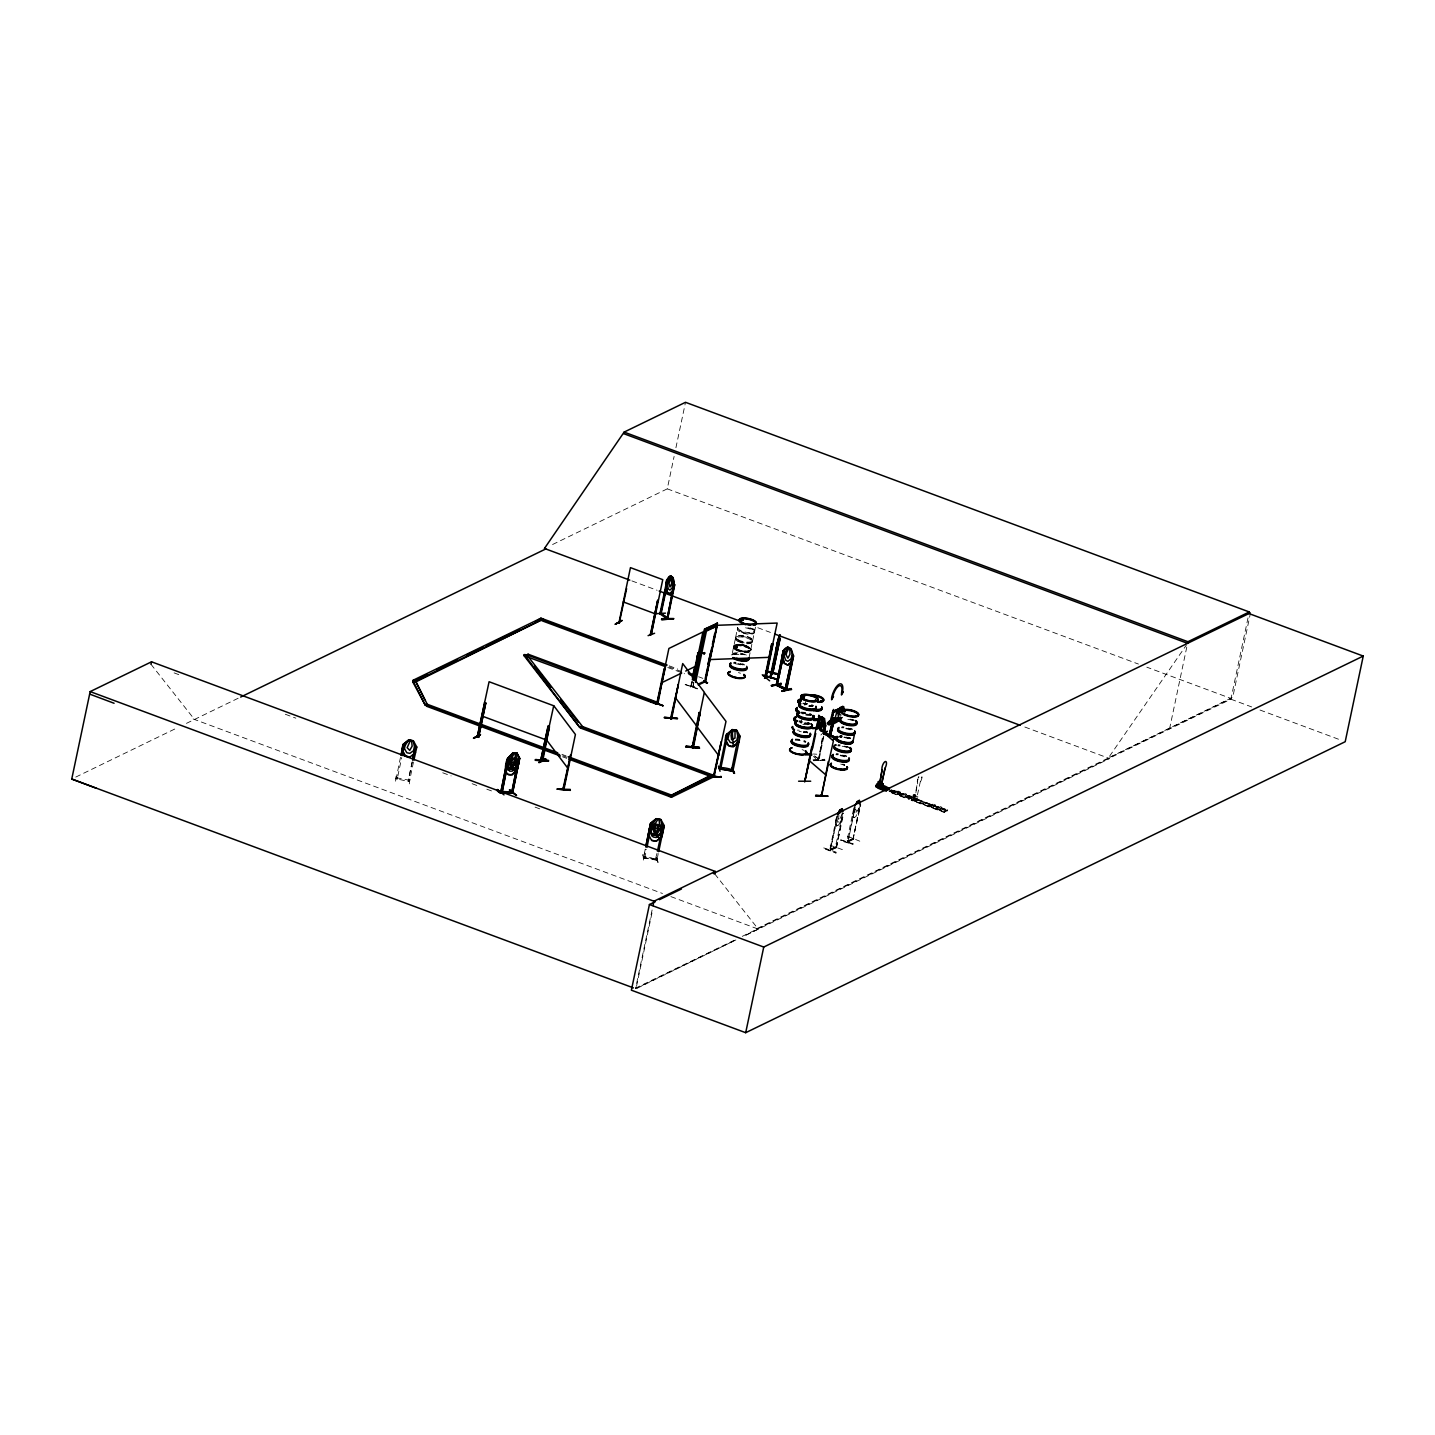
<?xml version="1.0" encoding="UTF-8"?>
<svg xmlns="http://www.w3.org/2000/svg" width="1435" height="1435" viewBox="0 0 1435 1435"><rect width="100%" height="100%" fill="white"/><g stroke="black" fill="none" stroke-linecap="round" stroke-linejoin="round"><path stroke-width="0.75" stroke-dasharray="5 3.75" d="M913.682 795.654L915.297 795.528L913.485 794.936L912.696 798.685L914.723 794.559L913.934 798.308M915.117 795.51L914.49 797.77L911.853 799.116L912.373 796.622L909.019 795.385L905.79 797.412L909.019 795.385M915.458 796.64L914.866 795.707M842.381 849.61L830.183 845.233M847.493 836.21L859.798 841.197M685.464 684.423L697.356 688.943M697.464 688.477L685.123 684.656M915.117 795.367C917.324 797.609 911.207 793.95 914.92 796.353M915.907 795.833L915.207 796.479L915.889 795.636M735.671 637.266L737.5 627.777M690.63 685.84L691.24 686.073M915.351 796.21L914.543 795.582M746.308 655.077A8.718 2.96 11.9 0 0 736.944 652.817A8.718 2.96 11.9 0 0 731.976 654.755L735.796 636.709M836.497 847.637L842.578 815.762M854.632 807.636L847.959 842.04M848.211 840.802L847.098 840.928M853.341 838.309L852.874 839.601L860.731 805.035M733.5 646.683L740.281 650.862L748.998 651.472M750.864 649.965L750.541 648.584L750.828 649.876M750.953 649.589L750.613 650.808M395.612 781.178L396.168 775.707M397.334 779.187L397.621 777.77L396.383 777.483M408.293 780.048L409.782 780.156M413.441 762.111L409.477 781.375M409.316 783.869L409.872 779.008M746.236 646.234C742.505 641.606 725.769 646.019 738.092 650.539M848.551 737.464A8.718 2.978 11.9 0 1 850.381 738.272L848.551 737.716M914.382 799.116L917.431 782.81A4.646 1.722 -69.8 0 1 917.772 778.954M918.023 779.044A4.646 1.722 -69.8 0 0 917.683 782.918L914.633 799.205L916.732 798.147L920.391 781.34A4.646 1.722 -69.8 0 0 921.79 776.927M400.491 757.339L396.096 778.99L397.19 779.151L401.728 757.572M396.078 777.644L396.006 778.936M412.204 761.859L407.988 781.268L409.352 781.591L395.827 778.721M412.186 762.021L408.293 781.142M552.583 544.511L667.275 488.851L674.109 456.402M675.921 447.738L685.5 402.302M643.006 855.099L643.58 860.229M643.203 854.578L642.324 855.099M645.266 849.143L643.472 857.915L656.979 860.229L658.217 853.574M643.615 857.933L645.284 849.305M644.835 857.933L644.799 856.587C635.239 855.116 675.454 862.812 644.835 856.856M644.71 858.094L646.485 849.359M691.491 681.768L690.97 687.311M690.361 687.096L691.616 685.769M692.065 681.481L690.719 687.329L692.477 681.643M656.979 853.377C652.853 868.48 657.463 853.072 656.835 860.193M693.858 682.665L692.8 686.988L693.159 682.522M656.746 857.646L658.037 862.686L657.499 857.771M692.8 686.988L693.697 682.719M643.382 857.664L656.853 860.013L657.122 858.758M652.1 909.987L635.526 988.661L736.119 939.835L635.992 988.841L652.512 910.436M737.034 646.988L735.545 646.808L736.406 646.288M736.819 646.396L736.585 647.346M748.693 651.741L748.801 651.006M748.335 651.723L748.747 651.382M749.034 657.696L756.317 623.167M801.053 723.222L802.255 717.536M805.95 703.258A8.718 2.96 11.9 0 0 804.981 704.603L806.183 698.899M813.071 759.743L824.659 759.312L812.892 760.442L824.892 760.227L813.304 760.747M822.273 738.272L818.416 760.227L823.385 736.621M822.668 738.254L818.416 760.173M823.78 736.603L818.937 760.209L818.04 758.487M824.641 759.294L824.892 760.317M836.731 816.174L835.583 821.609L836.713 826.04M836.408 817.968L829.645 850.507L835.905 847.439M837.843 815.672L830.076 850.668L830.614 848.928M830.273 850.632L837.52 815.941M838.883 815.17L838.65 819.313L840.462 816.533M842.04 813.627L839.08 821.627L837.681 822.309L836.982 819.744M835.816 847.888L836.264 846.65M842.614 813.466L835.278 847.708M836.013 847.888L843.188 813.179M836.444 847.672L843.619 813.34M835.923 852.838L836.067 852.139C796.981 838.363 861.897 862.561 823.457 848.48M840.928 839.87L853.197 843.816C841.556 842.56 831.403 835.672 853.036 844.533M853.861 807.851L846.722 842.148L852.964 839.134M847.457 842.345L847.726 841.089L853.072 838.704M854.973 807.349L854.812 813.986L858.291 809.394L859.152 805.322M847.942 842.094L855.063 807.779M853.072 839.565L859.744 805.161M859.834 806.596L855.87 816.641L853.699 817.681L855.995 816.676M852.946 839.565L860.318 804.874M853.574 839.367L853.843 838.004M895.709 792.156L898.812 792.317L895.727 792.03M897.108 791.008L893.879 793.035L897.108 791.008C906.023 791.743 891.745 796.299 900.462 792.246M903.422 793.34L900.211 795.349L903.422 793.34C912.355 794.075 898.059 798.613 906.776 794.559M911.655 800.066L945.127 811.475L944.158 812.407L911.153 800.3L911.978 797.447M914.723 794.559L913.647 798.201L947.333 810.829L947.71 809.753L944.356 808.533L941.127 810.542L944.356 808.533M915.566 798.56L914.866 800.909L917.987 799.331L918.454 797.107L912.893 795.241M911.853 799.116L915.189 800.335L917.844 799.008L918.454 797.107M931.046 805.304L934.149 805.448L931.207 805.053M932.445 804.156L929.234 806.183L932.445 804.156C941.378 804.892 927.082 809.448 935.799 805.376M938.777 806.47L935.548 808.497L938.777 806.47C947.692 807.205 933.396 811.762 942.113 807.708M1169.525 728.998L1187.57 643.346M742.236 936.373L1230.889 699.204L1248.934 613.552M1250.62 612.332L1232.737 697.267L1108.304 758.057L1186.314 645.158M737.644 627.866L737.662 627.812A8.718 2.96 11.9 0 0 749.752 632.692A8.718 2.96 11.9 0 0 751.994 628.135M912.875 795.133L915.476 796.156M736.191 646.252C733.106 647.544 740.065 647.544 736.801 646.647M747.671 651.131L748.819 651.042M805.053 712.8A8.825 3.013 11.9 0 0 802.954 713.823L802.972 714.092A8.718 2.96 11.9 0 1 805.25 712.298M914.113 799.708L917.234 797.95L913.951 799.403M748.442 651.867L750.738 650.342A8.718 2.978 11.9 0 0 739.725 644.548L737.68 644.512M816.784 754.218L813.412 754.003M889.162 790.775L909.79 798.344L909.09 798.918M909.79 798.344L889.072 791.044M911.315 797.986L912.409 797.447M913.647 799.026L947.333 810.829M914.328 798.703L914.866 795.995M944.625 812.21L911.458 799.905M946.723 811.134L914.077 798.865M947.692 810.667L891.637 789.483M731.993 654.45L731.922 654.521A8.825 3.013 11.9 0 1 744.424 654.808M750.702 650.432L748.532 651.49M911.351 798.021L890.687 790.416M911.942 797.716L890.956 790.057M911.835 799.995L914.687 798.56M912.032 799.636L945.073 811.708M835.941 847.027L829.986 849.233M836.39 847.654L830.13 850.632M853.538 839.314L847.332 842.327M820.91 735.007L824.497 731.402M733.805 645.732L741.841 645.194L750.451 648.961M913.485 794.936L914.436 794.452M912.373 796.622L908.821 799.259L890.256 792.461M912.265 797.053L909.306 799.026L888.678 791.456M947.71 809.753L944.481 811.779L947.602 810.201M714.791 873.951L758.254 929.109L744.227 935.961L1109.632 758.559L1024.357 726.845M75.768 777.07L176.379 728.245M186.442 723.366L238.64 698.02M692.262 686.791L693.697 686.558M856.48 810.667L855.511 809.232M836.641 825.842L838.74 824.82L842.148 818.524L838.74 824.946L836.569 826.004L835.708 821.645M829.914 849.161L831.08 849.107L830.273 850.148M835.511 846.865L830.327 849.43M847.726 841.089L852.641 838.56M756.927 928.606L1231.033 698.486L1146.816 667.167M635.418 988.231L734.182 940.284M396.365 777.734L409.764 780.317M748.855 651.723L738.092 650.575M737.052 647.526L735.438 647.185M799.187 721.249L801.232 721.249A8.718 2.978 11.9 0 0 799.223 721.177M839.995 735.994L842.022 736.029A8.718 2.978 11.9 0 0 840.013 735.994M656.997 858.937L656.046 858.794M409.316 781.555L409.639 780.12M735.958 646.485L737.608 647.077M742.451 651.687L744.657 651.974M741.841 645.23L744.083 645.714M848.498 737.823L846.399 737.159A8.718 2.978 11.9 0 1 850.309 738.577L848.498 737.877L850.363 738.648M920.391 781.34L920.642 781.429A4.646 1.722 -69.8 0 0 921.916 775.366M914.49 797.77L917.844 799.008M891.027 789.788L947.746 810.596M890.758 790.416L911.745 797.842M889.216 791.223L909.898 798.757M911.512 799.672L944.84 812.102M667.275 488.851L1138.439 664.064M1230.889 699.204L1251.679 706.935M1259.984 710.02L1341.043 740.173M631.902 580.906L657.087 590.269M757.823 627.741L770.416 632.422M669.248 665.858L677.643 668.979M698.63 676.782L702.827 678.342M669.033 666.916L681.607 671.598M667.777 667.526L684.567 673.768M839.332 736.424L839.995 736.675A8.718 2.978 11.9 0 1 841.897 736.729M853.825 817.735L852.785 813.215L853.897 817.573M561.91 754.344L566.09 755.904M562.753 755.725L566.933 757.285M562.538 756.801L566.717 758.344M174.101 672.889L180.397 675.239M285.332 714.253L295.825 718.164M442.733 772.783L451.128 775.904M472.115 783.707L478.411 786.057M486.806 789.178L493.102 791.51M535.076 807.116L541.372 809.466M193.151 718.971L662.486 893.485M670.88 896.606L758.254 929.109M693.643 686.307L694.683 686.701M746.272 645.983L750.505 648.566M842.919 764.425L844.767 765.196M818.488 758.882L814.022 755.545M815.026 756.622C819.744 758.595 820.748 763.653 813.43 756.442M813.286 760.64L824.605 759.994M151.016 664.315L194.478 719.455M656.871 857.484L658.037 862.722M845.843 728.729A8.718 2.96 11.9 0 1 850.148 729.877M841.663 727.814A8.825 3.013 11.9 0 1 843.726 727.85M845.95 728.137A8.825 3.013 11.9 0 1 852.175 730.092M840.085 735.778A8.682 2.96 11.9 0 1 842.094 735.832M848.587 737.249A8.682 2.96 11.9 0 1 850.399 738.038M850.202 719.168A8.825 3.013 11.9 0 1 854.166 720.639M841.95 726.81A8.718 2.96 11.9 0 1 843.977 726.863M850.489 728.28A8.718 2.96 11.9 0 1 852.318 729.07M847.834 719.276A8.718 2.96 11.9 0 1 853.968 721.213M841.771 727.312A8.825 3.013 11.9 0 1 843.834 727.366M848.3 728.137A8.825 3.013 11.9 0 1 852.282 729.608M852.426 719.348A8.825 3.013 11.9 0 1 854.273 720.155M840.157 755.671A8.718 2.96 11.9 0 1 844.48 756.819M835.995 754.756A8.825 3.013 11.9 0 1 838.04 754.792M840.282 755.079A8.825 3.013 11.9 0 1 846.489 757.034M840.713 764.084A8.718 2.96 11.9 0 1 844.623 765.537M842.919 764.191A8.7 2.96 11.9 0 1 844.731 764.981A8.682 2.96 11.9 0 0 842.901 764.209A8.682 2.96 11.9 0 1 844.731 764.981M844.103 736.998A8.718 2.978 11.9 0 1 850.237 738.935M837.986 745.303A8.825 3.013 11.9 0 1 840.031 745.339M844.515 746.11A8.825 3.013 11.9 0 1 848.48 747.581M836.282 753.752A8.718 2.96 11.9 0 1 838.309 753.806M844.82 755.223A8.718 2.96 11.9 0 1 846.632 756.012M837.932 745.895A8.718 2.96 11.9 0 1 839.959 745.931M842.166 746.218A8.718 2.96 11.9 0 1 848.282 748.155M836.103 754.254A8.825 3.013 11.9 0 1 838.148 754.308M842.632 755.079A8.825 3.013 11.9 0 1 846.596 756.55M838.094 744.801A8.825 3.013 11.9 0 1 840.139 744.855M846.74 746.29A8.825 3.013 11.9 0 1 848.587 747.097M800.891 713.249A8.718 2.96 11.9 0 1 811.259 715.509M800.945 712.657A8.825 3.013 11.9 0 1 805.232 712.98M809.609 714.146A8.825 3.013 11.9 0 1 811.439 714.953M799.223 721.141A8.718 2.96 11.9 0 1 801.25 721.195M802.936 703.204A8.825 3.013 11.9 0 1 807.223 703.527M811.6 704.693A8.825 3.013 11.9 0 1 813.448 705.5M802.883 703.814A8.718 2.96 11.9 0 1 807.116 704.119M811.421 705.267A8.718 2.96 11.9 0 1 813.25 706.074M801.053 712.173A8.825 3.013 11.9 0 1 805.34 712.495M809.699 713.661A8.825 3.013 11.9 0 1 811.546 714.469M795.223 740.209A8.718 2.96 11.9 0 1 805.573 742.469M795.259 739.599A8.825 3.013 11.9 0 1 799.546 739.922M803.923 741.088A8.825 3.013 11.9 0 1 805.77 741.895M802.075 749.608A8.718 2.96 11.9 0 1 803.905 750.397M799.062 722.074A8.682 2.96 11.9 0 1 801.071 722.128M805.483 722.881A8.682 2.96 11.9 0 1 809.376 724.316M799.134 721.554A8.718 2.978 11.9 0 1 801.16 721.59M807.69 723.025A8.718 2.978 11.9 0 1 809.519 723.814M797.25 730.146A8.825 3.013 11.9 0 1 799.313 730.2M805.914 731.635A8.825 3.013 11.9 0 1 807.761 732.442M803.654 731.563A8.7 2.96 11.9 0 1 807.546 733.016M795.367 739.115A8.825 3.013 11.9 0 1 799.654 739.438M804.03 740.603A8.825 3.013 11.9 0 1 805.878 741.411M918.454 777.913A4.646 1.722 -69.8 0 1 918.956 776.855M918.185 777.824A4.646 1.722 -69.8 0 1 918.705 776.765M750.613 650.127A8.718 2.978 11.9 0 1 736.442 649.05A8.718 2.978 11.9 0 1 739.725 644.548M747.886 627.687A8.825 3.013 11.9 0 1 754.415 632.566L754.38 632.602A8.825 3.013 11.9 0 1 744.048 632.943A8.825 3.013 11.9 0 1 737.518 628.082M745.518 627.795A8.718 2.96 11.9 0 1 754.182 633.086A8.718 2.96 11.9 0 1 741.859 632.799A8.718 2.96 11.9 0 1 739.581 627.651M750.11 627.866A8.825 3.013 11.9 0 1 754.057 632.494A8.825 3.013 11.9 0 1 743.42 632.261A8.825 3.013 11.9 0 1 737.626 627.579M735.653 663.903A8.718 2.96 11.9 0 1 742.164 665.338M733.68 663.275A8.825 3.013 11.9 0 1 735.742 663.311M737.967 663.598A8.825 3.013 11.9 0 1 744.191 665.553M738.397 672.602A8.718 2.96 11.9 0 1 740.496 673.266M731.85 655.024A8.825 3.013 11.9 0 1 742.218 654.629M733.967 662.27A8.718 2.96 11.9 0 1 735.994 662.324M742.505 663.741A8.718 2.96 11.9 0 1 744.317 664.531M733.913 654.593A8.718 2.96 11.9 0 1 742.074 655.221M733.787 662.773A8.825 3.013 11.9 0 1 735.832 662.826M740.317 663.598A8.825 3.013 11.9 0 1 744.281 665.069M805.143 713.356A8.718 2.96 11.9 0 1 800.838 712.226M809.071 723.545A8.825 3.013 11.9 0 1 803.044 723.401M809.089 722.953A8.718 2.96 11.9 0 1 803.152 722.809M810.757 715.078A8.718 2.96 11.9 0 1 804.82 714.953M810.954 714.576A8.825 3.013 11.9 0 1 804.927 714.451M808.963 724.029A8.825 3.013 11.9 0 1 805.161 724.173M811.062 714.092A8.825 3.013 11.9 0 1 802.775 713.464M807.188 731.886A8.682 2.96 11.9 0 1 803.457 732.029M801.268 731.76A8.682 2.96 11.9 0 1 799.062 731.276M808.766 724.532A8.718 2.96 11.9 0 1 807.044 724.729M805.017 724.675A8.718 2.96 11.9 0 1 802.829 724.406M812.569 706.343A8.682 2.96 11.9 0 1 808.838 706.486M812.766 705.554A8.718 2.96 11.9 0 1 809.017 705.697M807.17 732.137A8.718 2.978 11.9 0 1 803.421 732.263M803.636 713.697A8.825 3.013 11.9 0 1 804.945 713.285M805.627 704.836A8.718 2.96 11.9 0 1 806.918 704.424M804.856 704.854A8.825 3.013 11.9 0 1 806.936 703.832M804.748 705.123A8.825 3.013 11.9 0 1 807.044 703.347M752.514 641.822L752.514 641.875A8.825 3.013 11.9 0 1 738.092 640.925A8.825 3.013 11.9 0 1 741.411 636.369A8.825 3.013 11.9 0 1 752.424 642.019M812.766 705.93L808.963 706.074A8.718 2.978 11.9 0 0 812.694 705.912M807.17 732.478L803.367 732.621A8.718 2.96 11.9 0 0 807.08 732.478M841.95 736.406L839.905 736.388A8.718 2.978 11.9 0 1 841.968 736.352M809.627 723.491L807.797 722.702A8.718 2.96 11.9 0 1 809.591 723.401A8.718 2.978 11.9 0 0 807.761 722.648L809.609 723.527M841.807 737.231A8.682 2.96 11.9 0 0 839.78 737.177A8.682 2.96 11.9 0 1 841.807 737.267M848.282 738.648A8.682 2.96 11.9 0 0 843.995 737.5A8.682 2.96 11.9 0 1 848.282 738.684M738.056 641.463A8.718 2.96 11.9 0 0 752.191 642.539A8.718 2.96 11.9 0 0 741.339 636.961A8.718 2.96 11.9 0 0 738.056 641.463M736.37 649.427A8.718 2.96 11.9 0 0 750.505 650.503A8.718 2.96 11.9 0 0 739.653 644.925A8.718 2.96 11.9 0 0 736.37 649.427M736.514 648.853A8.682 2.96 11.9 0 0 750.595 649.929A8.682 2.96 11.9 0 0 739.778 644.369A8.682 2.96 11.9 0 0 736.514 648.853M738.379 639.884A8.718 2.96 11.9 0 0 752.532 640.943A8.718 2.96 11.9 0 0 741.662 635.382A8.718 2.96 11.9 0 0 738.379 639.884M738.2 640.441A8.825 3.013 11.9 0 0 752.532 641.535A8.825 3.013 11.9 0 0 741.518 635.884A8.825 3.013 11.9 0 0 738.2 640.441M736.227 650.252A8.682 2.96 11.9 0 0 750.308 651.329A8.682 2.96 11.9 0 0 739.491 645.786A8.682 2.96 11.9 0 0 736.227 650.252M736.298 649.786A8.718 2.978 11.9 0 0 750.451 650.862A8.718 2.978 11.9 0 0 739.581 645.284A8.718 2.978 11.9 0 0 736.298 649.786M802.111 721.661A8.682 2.96 11.9 0 0 801.143 723.007A8.682 2.96 11.9 0 1 802.111 721.697M801.968 722.2A8.718 2.96 11.9 0 0 801.178 722.809A8.718 2.96 11.9 0 1 801.95 722.236"/><path stroke-width="1.5" d="M879.35 782.218L880.408 782.613M833.986 718.469L832.677 719.581M878.902 782.685C878.346 781.591 875.763 788.228 879.386 781.429L878.597 785.16M654.611 633.265L648.082 635.651M840.946 719.312C825.573 730.325 828.551 720.567 841.179 718.164M839.439 719.007L830.793 723.168M832.426 712.675L833.287 712.908C824.641 748.03 840.928 681.051 829.179 724.998C824.067 722.989 830.955 720.011 830.632 724.316M842.058 812.031L842.309 808.694L840.013 809.824L838.56 813.717M859.188 803.708L859.422 800.389L857.269 801.555M792.55 655.454L785.071 689.679L785.358 688.423L786.631 688.8M512.761 792.909L502.053 792.963L508.905 757.967L501.873 793.017M671.185 577.265L671.813 583.112L670.055 587.005L668.925 583.722L671.311 577.265M822.524 718.325L823.152 724.173L821.394 728.047L820.264 724.765L822.65 718.325M784.425 651.167L776.963 685.571L784.479 651.131L783.474 650.88L787.761 647.239L784.138 655.795L785.663 660.172L787.869 661.302L790.721 659.185C794.488 652.961 789.358 641.427 783.241 650.773L782.093 656.208L784.317 663.365L787.815 665.087L792.317 661.374L787.707 665.105L784.389 663.257M821.125 731.097L822.004 716.854L818.363 720.585C820.963 720.28 815.403 722.63 817.358 725.913M673.75 584.171L667.167 619.202L667.436 617.947L661.266 613.445M557.175 789.106L570.395 790.344L557.103 789.106L570.323 789.411M699.24 747.187C658.181 744.263 727.24 750.702 685.769 746.935M720.8 776.855L707.921 776.335L720.98 777.178L707.85 775.366M830.578 723.76C833.986 724.029 828.425 718.038 828.659 722.953M776.676 646.521L776.496 648.817C782.613 627.884 778.236 647.956 779.833 634.808L777.537 642.45M402.033 749.823L405.405 755.994L409.944 757.07L415.522 752.406M403.181 744.657L408.742 739.814L413.37 740.783L416.796 747.097L413.872 760.12M404.419 744.891L403.199 744.496L400.921 755.366M408.742 739.868L413.262 740.908L414.41 746.63L413.549 750.702L409.854 753.339L406.858 752.765L404.58 748.944C403.791 743.079 416.042 734.415 403.02 744.406L401.872 749.841L405.298 756.173L409.944 757.07M415.343 747.043L416.796 747.043M819.152 720.89L817.789 727.491M771.151 675.993L770.362 676.19M770.326 676.997L773.124 672.1M778.29 644.225L775.761 652.62L776.174 648.548M815.726 795.42L827.869 796.12L815.726 795.349M777.411 644.136L777.214 645.75L778.147 642.701M878.633 782.936L878.525 781.734L878.83 782.595M766.003 670.845L779.51 674.127M779.474 674.611L765.842 671.544L779.349 674.845M779.384 636.153L770.631 677.553L779.976 634.844M772.084 673.553L779.277 638.88M882.094 769.68L879.296 786.057L882.094 769.68A4.646 1.722 -69.8 0 1 883.368 763.617A4.646 1.722 -69.8 0 1 886.328 762.128A4.646 1.722 -69.8 0 1 885.036 768.191L881.395 785.017L885.036 768.191M96.181 788.192L71.75 779.026L90.172 691.598L151.536 661.804L715.312 871.458L714.791 873.951L713.464 873.467L1248.934 613.552L1363.25 656.064L1345.205 741.716L745.698 1032.698L631.382 990.186L649.427 904.534L655.436 901.628M151.016 664.315L151.536 661.804M413.226 680.19L415.576 681.051L427.989 705.697L425.388 705.41L412.742 681.84L413.226 680.19L541.013 618.162L667.149 665.069M424.832 699.814L415.576 681.051L543.363 619.041L415.361 682.127L412.742 681.84M402.159 755.599L404.616 744.245M412.652 759.725L415.361 746.882M412.634 759.886L415.253 746.487M425.388 705.41L412.975 680.764L415.576 681.051M560.439 756.012L426.751 706.307L426.966 705.231L428.222 704.621L557.731 752.801M480.312 735.097L474.178 737.662M484.707 702.558L477.317 736.998L478.698 737.231L477.478 735.689L478.752 735.904M478.483 737.375L485.801 702.953L478.572 737.213L477.622 735.509M474.088 738.379L480.546 734.541L473.406 738.128M524.026 655.669L524.241 654.611L526.771 654.791L657.033 703.311L665.069 669.015L664.064 669.14L656.853 703.401L655.795 703.921L524.026 655.669L579.848 727.527L582.377 727.706L582.646 726.612L714.253 775.546L671.652 796.228L569.031 758.057M496.671 790.147L499.936 792.873C494.555 789.393 497.586 788.21 500.6 792.873L512.528 792.694M526.555 655.849L528.026 654.181L657.266 702.235L655.795 703.921M527.793 655.257L528.026 654.181M516.851 752.927L519.667 758.433L512.546 792.909L519.721 758.326L516.851 752.927L512.779 752.944L507.613 758.398C505.048 763.079 503.129 776.819 512.241 774.523M500.725 792.963L507.613 758.398M501.03 793.017L501.263 791.743L511.38 791.815M541.013 618.162L534.789 622.144M506.681 763.85L511.631 758.38L511.183 760.819L512.08 762.918L513.389 762.9L515.111 760.783L515.326 753.77L513.999 753.788L508.582 763.868L507.721 767.958L509.64 771.169L512.277 771.151L515.613 767.904L515.542 758.433L518.448 763.815M509.371 790.057L516.582 795.492L510.053 790.057M511.488 791.42L513.012 791.636L511.739 792.945L518.735 757.931M512.205 774.595L517.371 769.142L518.663 763.815L513.425 769.214L509.353 769.25L506.465 763.85M535.542 759.581L548.618 760.568L535.56 759.599M538.968 762.505L545.497 758.702L538.968 762.505L545.964 759.599L545.426 758.667M541.139 759.133L542.556 759.599L542.627 761.411L549.444 726.612L541.946 760.998L540.726 760.568L548.009 726.289L549.318 726.576L548.009 726.289M542.089 760.819L540.654 760.496L548.224 726.182M541.461 759.205L540.887 760.604M477.209 736.944L489.084 681.733L553.713 705.769L541.677 760.873M629.804 580.135L544.457 548.457L624.135 432.096L685.5 402.302L1249.275 611.956L1248.934 613.552M553.82 705.787L575.417 734.469L563.865 789.609L562.95 789.053L570.664 754.81L563.399 789.573L563.255 787.779M563.883 787.887L563.847 789.537M579.848 727.527L524.241 654.611M581.408 727.222L710.648 775.277L710.433 776.353L581.193 728.28L582.646 726.612M615.489 624.297L621.983 620.476L615.489 624.117M626.611 588.655L619.238 623.041M621.947 620.476L615.149 624.171M618.969 622.7L630.449 567.632L662.755 579.65L651.221 634.754L657.822 600.26L650.306 634.629M665.804 584.852C669.786 603.31 663.67 583.399 667.078 579.417L659.903 613.857L667.58 619.185L674.719 584.87L673.589 584.44M660.548 614.27L667.759 579.543L660.405 614.234L660.53 612.476L661.392 613.068M666.432 588.583L660.997 614.216M661.571 619.4L661.732 618.7C698.145 617.803 637.606 620.96 673.266 618.916M665.481 613.158L654.234 613.785M667.526 619.113L674.055 584.368M667.167 579.543C668.782 581.354 666.36 576.87 670.665 575.812L673.123 577.659L674.289 584.906L666.898 619.095M669.679 593.785L667.167 591.991L669.697 593.947L673.284 590.341L674.414 584.906L673.123 577.659M657.965 703.293L664.638 668.853M663.078 705.751L650.575 701.41L663.078 705.751L651.059 700.567L650.575 701.446M664.477 717.374L677.392 718.845M671.526 719.114L670.575 718.666L671.383 717.392M670.575 718.576L678.342 684.387L671.544 719.186M671.042 719.096L682.719 663.58L704.334 692.262L692.764 748.299L693.141 746.523M671.293 718.72L671.347 717.339M645.714 846.991L650.503 823.313L656.208 818.667L660.853 819.457L664.279 825.735L661.983 836.551L656.261 841.197L651.633 840.39L648.207 834.183M646.181 845.036L650.503 823.313M646.97 847.385L651.938 823.17M655.113 824.246L654.611 826.542L657.194 829.179L659.598 824.928L659.113 820.031L657.625 819.78L651.759 829.215L650.898 833.287L653.176 837.018L656.172 837.538L659.867 834.829C662.826 829.627 655.58 817.537 663.131 831.116L657.409 835.816L652.782 834.955L649.355 828.748L655.06 824.049L659.705 824.892M664.333 717.877L677.535 718.343L664.441 717.374M692.37 677.643L694.54 667.329M696.71 657.015L698.576 652.764L697.571 652.889M692.352 679.867L698.002 653.051M692.926 679.58L702.953 631.938L668.889 648.476L657.409 703.545M657.427 851.224L663.131 825.071M693.625 680.387L704.424 629.14L717.446 623.274L705.285 680.925L717.213 623.669L705.033 629.588L694.307 680.549M694.145 680.585L704.944 629.337L717.446 623.274M658.683 851.619L664.118 825.699L662.916 825.43M695.024 680.298L705.428 630.611M568.798 759.133L671.437 797.286L671.652 796.228M695.598 682.432L706.415 631.113L717.159 626.001L705.446 681.607L698.271 684.997M702.468 653.068C703.76 652.423 703.455 653.068 702.881 653.104M704.693 653.356C704.442 650.755 703.222 655.723 704.567 653.302M653.033 905.611L653.947 901.234L715.312 871.458M707.993 664.19L710.343 653.356M705.213 678.594L707.455 667.921M708.083 664.71L711.509 648.692M712.406 644.423L714.666 633.75M715.563 629.481L716.908 623.077M692.316 747.348L692.782 745.662M692.208 747.276L699.114 712.549L699.939 713.069L699.114 712.549M692.657 748.227L699.562 712.585M693.213 748.335L700.011 713.536L692.244 747.707M707.294 683.186L704.549 680.423M703.85 681.087L706.791 683.257L707.581 682.54M711.67 775.743L711.904 774.667L669.087 796.425L711.67 775.743L582.431 727.688L581.193 728.28M713.733 774.756C715.258 775.904 713.5 773.662 713.984 776.496L721.249 741.734L713.518 775.904M714.469 774.81L714.02 776.622L671.437 797.286M718.433 766.057L720.047 771.259M731.599 769.537C716.46 764.963 713.661 769.949 732.908 770.631M726.684 734.487L727.975 734.828L726.594 734.415L719.437 768.927L719.957 767.743M720.621 769.106L727.778 734.523M720.89 776.281L720.98 777.286M719.509 768.73C729.895 769.698 733.787 773.393 731.724 769.357M732.621 770.541L733.177 769.393M733.805 773.286L732.083 768.155L734.559 773.393L733.949 772.568M763.438 676.136L763.707 675.167L777.07 679.203L763.581 675.742M766.003 677.105L764.658 678.36L771.743 643.92L773.034 644.064L765.949 678.342L766.2 677.069L764.676 676.889M764.514 678.163L765.555 678.127L777.16 623.059L717.554 625.283M770.254 676.118L770.075 677.481L777.483 642.27M779.546 636.189L776.156 648.638M772.694 673.661L779.815 639.436M772.658 673.679L780.03 639.041M781.124 683.419L771.133 685.607L781.053 683.419M787.761 647.239L791.169 648.907L793.465 655.938L786.201 690.235L776.263 685.141L783.349 650.755M783.241 650.773L776.586 685.069L786.541 690.145L793.645 655.867L792.389 655.454M776.783 685.105L776.748 683.777M777.16 685.607C779.725 683.903 774.362 683.49 777.842 684.28M781.716 691.114L791.223 688.621L782.272 691.401M792.533 655.257L793.322 655.921M785.088 689.661L792.73 655.4M785.95 690.145L786.201 688.89L777.788 684.692M791.169 688.585L791.582 689.571L781.878 691.096M745.698 1032.698L763.743 947.046L1363.25 656.064M805.752 754.272L811.044 754.415M811.672 747.187L804.712 781.698L812.389 747.42M821.322 796.012L833.412 740.944L816.479 726.361L804.784 781.716L805.107 780.156M811.421 753.59L811.726 755.276M812.623 748.406L815.78 733.428M816.676 729.141L818.416 720.478M817.089 729.124L818.883 720.567M823.618 731.85L824.91 724.962M824.479 729.697L825.376 725.41L824.228 734.469M823.833 734.487L825.627 725.913M827.242 731.384L824.013 733.482M833.251 711.276L831.188 723.993M834.058 719.204L832.426 719.599L833.322 719.383L829.286 735.742L832.497 719.24L834.345 717.769M829.179 735.581L834.022 717.643M830.004 735.402L833.304 718.002M830.309 736.047L834.381 719.76L830.273 736.101L833.34 719.545M837.071 718.253L835.08 720.98L837.412 718.379L837 720.334L837.412 718.379M836.444 713.321C845.968 699.634 834.811 713.249 835.529 717.679M837.914 736.747L832.928 739.527L837.914 737.195M828.3 761.519L821.663 795.797M835.852 737.644L823.582 733.626M836.479 737.805L824.479 732.765M832.426 712.962L843.601 706.737L832.838 713.123M854.704 733.267L853.108 740.855A8.718 2.978 11.9 0 1 842.668 741.985A8.718 2.978 11.9 0 1 837 736.568M886.202 790.936C867.96 786.703 876.928 780.138 889.574 788.73M887.099 790.003L876.498 785.967L876.875 784.174M878.31 785.053L879.386 781.429M879.996 785.537L879.511 787.761L882.651 786.183L883.117 783.958L879.763 782.721L879.296 784.963L876.498 786.846M880.229 785.411L879.852 787.187L882.489 785.86L883.117 783.958M1249.275 611.956L1187.911 641.732L1187.57 643.346L623.794 433.693M776.945 679.419L763.563 675.813M743.222 620.01L741.178 619.472L742.612 620.386M742.738 620.35L741.626 619.543M753.267 624.44L754.72 624.638L753.249 624.315M754.415 624.476L754.057 623.866M800.3 700.316L799.385 700.962L800.497 700.316M803.672 695.67C799.995 695.975 805.681 697.715 804.246 695.867M803.044 696.513L804.425 696.549M815.313 700.334C815.708 701.769 815.546 700.28 815.546 700.226M821.484 700.693L822.04 701.482L821.394 700.675M840.928 714.971L838.973 714.702L840.623 711.347L844.605 710.863M844.569 711.886L845.143 711.688M856.551 716.119L855.96 715.581M839.439 813.501L841.394 809.896M798.595 781.214L810.703 781.214M548.457 761.106L535.183 760.012M699.168 747.509L686.073 746.756M835.421 738.308L825.322 734.559M832.551 711.76L843.17 706.576M692.136 745.608L692.692 745.59M854.722 806.273L857.269 801.43M775.761 652.62L779.044 636.279L777.142 643.167M770.254 677.051L772.765 672.836M770.523 676.118L772.299 672.728M805.681 754.29L811.546 754.057M805.555 754.828L811.188 754.774M707.347 683.15L703.867 680.638M780.909 683.975L771.6 685.804M656.261 818.811L652.907 823.78L652.046 827.851L654.324 831.582L657.32 832.103L661.015 829.394L661.876 825.322L660.746 819.582L656.208 818.721L650.647 823.439M651.885 823.17L650.683 823.618L651.956 823.618M876.085 786.793L886.543 790.775M508.133 774.631L512.277 774.649L517.246 769.088M667.149 579.525L670.665 575.973L673.069 577.767L672.136 588.063L669.876 590.126L668.279 588.924L667.365 584.493L670.54 575.812M669.571 593.964L673.212 590.233M821.215 731.168L823.475 729.124L824.479 718.702L825.771 725.949M738.846 741.644L733.303 746.505L732.137 729.554L736.765 730.254L740.155 736.334L732.908 770.846M732.209 729.769L728.854 734.738L727.993 738.81L730.254 742.451L733.213 742.864L736.89 740.065L737.751 735.994L736.639 730.325L732.191 729.697L726.487 734.397C723.599 739.294 726.81 747.832 733.321 746.559L739.007 741.769M651.633 840.39L656.261 841.143L661.983 836.551M741.213 619.866L742.917 619.848M802.811 696.208L803.905 695.993M799.367 700.71L800.407 700.746M816.013 700.388L814.99 700.477M815.224 700.567L814.901 700.585M821.053 700.782L821.968 701.536M844.39 710.827L843.062 711.437M843.636 711.06L844.462 711.455M856.677 716.28L856.013 715.688M878.13 781.788L879.099 781.322M879.763 782.721L882.866 784.084M876.498 785.967L879.153 784.64L882.489 785.86M879.045 785.967L881.395 785.017M665.069 669.015L664.064 669.14M541.336 759.187L542.215 760.012M545.408 759.223L539.147 762.469M650.557 633.391L651.418 633.463M240.649 697.051L545.856 548.905L544.529 548.421M426.966 674.468L412.993 681.248L415.361 682.127M436.957 669.625L456.922 659.939M466.913 655.095L482.877 647.328M486.878 645.391L518.824 629.893M426.751 706.307L427.989 705.697M706.415 631.113L705.356 630.7L716.244 625.355M661.661 682.737L681.715 673.015M685.715 671.06L695.742 666.199M840.049 707.85L842.883 706.45L844.605 709.536L842.255 708.693L840.228 709.679L838.04 713.231L838.453 718.092L840.48 717.105M843.601 706.737L832.695 711.67M833.52 719.993L834.56 719.383M830.022 724.37L840.515 719.168M824.031 732.962L827.313 731.384M823.851 733.339L826.596 731.635M659.436 899.673L681.446 889M705.356 630.7L717.159 626.001M704.621 652.638L704.065 653.929M699.024 683.76L702.594 682.056M660.943 613.104L660.1 612.512L661.302 613.014M692.979 746.092L692.047 745.859M714.666 775.223L713.715 775.008M731.545 770.434L738.594 735.796L740.047 736.532L738.792 736.083M502.178 791.725L500.976 791.707M742.72 619.938L741.967 619.579M753.339 624.53L754.362 623.974M801.34 700.944L800.192 700.746M843.816 710.809L844.641 711.025M789.806 649.05L789.95 654.27L787.869 658.181L786.147 654.97L786.649 652.584L788.694 648.494L789.896 649.033M782.093 656.208L784.497 663.221M771.653 685.966L780.963 684.136M785.591 688.71L777.465 684.764M821.268 794.506L822.165 794.739L821.25 794.864M500.707 792.748L507.739 758.451L512.887 753.142L516.833 753.124L516.761 762.469L513.425 765.716L510.788 765.734L508.869 762.523L512.779 752.944M512.797 791.672L512.205 792.64M650.719 634.521L657.589 600.386M843.529 711.042L844.856 711.437M833.125 719.365L834.488 719.742M830.596 724.316L829.412 724.047M769.626 680.818L762.272 674.773M673.499 584.368L674.719 584.87M667.167 617.839L666.719 617.463M666.952 617.678L660.871 613.462M710.325 659.544L769.949 657.32M511.56 758.326L515.703 758.362L518.591 763.761M507.829 758.505L509.156 758.702M511.595 758.469L515.613 758.505M509.515 769.16L513.497 769.286M511.613 791.994L501.909 791.474L501.64 792.712M827.869 796.174L815.564 796.066M802.99 696.692L804.192 696.352M803.851 696.728L804.569 696.405M765.393 678.109L771.743 643.92M580.063 726.451L582.61 726.63L526.771 654.791M686.163 746.182L698.827 747.904M511.613 792.909L518.537 758.451L519.596 758.38M425.603 704.334L428.222 704.621M742.074 619.346L741.465 620.189M742.415 620.584L741.411 620.35M800.712 700.334L801.125 700.71M735.025 730.828L733.536 730.612L731.043 735.043L731.617 739.76L734.989 738.056L735.043 730.881M657.983 825.466L656.477 825.215L653.983 829.591L654.557 834.345L657.947 832.748L657.965 825.412M803.654 695.634L804.335 696.675L803.887 695.724M662.898 825.484L664.118 825.699M692.926 746.971L692.531 746.917M713.984 775.94L726.002 721.392L704.406 692.71M618.646 622.862L619.472 622.916M876.642 784.299L888.983 789.035M880.642 786.272L888.947 789.286M880.444 786.631L889.018 789.501M880.372 786.631L888.624 789.681M878.758 787.259L887.063 790.255M876.175 786.541L886.489 790.308M484.492 702.666L485.801 702.953M624.135 432.096L1187.911 641.732M659.185 591.059L738.935 620.709M774.613 633.983L1020.159 725.285M623.221 601.893L655.544 613.911M842.758 706.415L844.462 709.482M833.322 711.365L832.731 711.527M840.157 719.383L837.466 720.693L835.618 717.572M688.136 672.871L694.432 675.221M665.912 665.679L542.125 619.633L541.892 620.709L665.679 666.737M688.997 674.253L696.298 677.069M824.712 733.088L836.838 737.644A8.682 2.96 11.9 0 0 843.529 743.42A8.682 2.96 11.9 0 0 852.444 741.213A8.682 2.96 11.9 0 1 843.529 743.42A8.682 2.96 11.9 0 1 836.784 737.805M823.708 733.177L836.551 737.698M481.873 715.993L546.484 740.029M568.188 756.675L670.54 794.739L670.324 795.815L570.054 758.523M426.966 705.231L556.493 753.393M430.069 706.468L559.596 754.649M90.172 691.598L653.947 901.234M649.427 904.534L763.743 947.046M71.75 779.026L633.427 987.89M701.213 651.705L700.728 654.019M704.388 681.194L705.446 681.607M89.652 694.092L114.082 703.258M509.568 789.967L516.026 795.349M783.797 650.808L784.712 651.275M732.316 767.528L734.02 772.604M732.227 768.066L733.949 773.178M821.878 716.872L824.479 718.702M824.408 718.827L821.878 717.034L819.564 721.482L819.618 729.984M497.389 789.483L504.026 794.882M809.268 760.622L826.183 775.205M534.717 666.378L551.058 687.401M560.601 699.67L578.287 722.451M548.475 761.267L535.416 760.317M675.508 697.823L697.105 726.523M697.177 726.971L718.792 755.653M546.609 740.047L568.206 768.73M733.321 746.559L728.819 745.769L725.5 739.814M859.296 800.335L860.336 804.874M842.166 808.658L842.955 811.636M700.477 651.418L699.527 652.064M855.726 720.496A8.718 2.96 11.9 0 1 849.933 724.011A8.718 2.96 11.9 0 1 840.157 718.558M840.946 717.948A8.718 2.96 11.9 0 1 842.219 717.554M854.668 731.402A8.825 3.013 11.9 0 1 845.592 733.662A8.825 3.013 11.9 0 1 838.722 727.922M856.318 722.971A8.718 2.96 11.9 0 1 848.498 725.428A8.718 2.96 11.9 0 1 839.834 720.137M854.668 730.846A8.718 2.96 11.9 0 1 845.717 733.088A8.718 2.96 11.9 0 1 838.955 727.401M854.327 732.424A8.718 2.96 11.9 0 1 845.376 734.666A8.718 2.96 11.9 0 1 838.614 728.998M853.125 740.621A8.682 2.96 11.9 0 1 842.74 741.751A8.682 2.96 11.9 0 1 837.089 736.37M854.56 731.886A8.825 3.013 11.9 0 1 845.484 734.164A8.825 3.013 11.9 0 1 838.632 728.406M853.036 741.231A8.718 2.96 11.9 0 1 842.596 742.361A8.718 2.96 11.9 0 1 836.928 736.962M855.708 721.034A8.825 3.013 11.9 0 1 849.843 724.603A8.825 3.013 11.9 0 1 839.941 719.061M855.601 721.536A8.825 3.013 11.9 0 1 849.735 725.088A8.825 3.013 11.9 0 1 839.834 719.563M850.058 747.438A8.718 2.96 11.9 0 1 843.152 750.792A8.718 2.96 11.9 0 1 835.26 744.891M848.982 758.344A8.825 3.013 11.9 0 1 839.905 760.604A8.825 3.013 11.9 0 1 833.053 754.864M850.04 747.976A8.825 3.013 11.9 0 1 844.157 751.545A8.825 3.013 11.9 0 1 834.255 746.021M835.044 745.411A8.825 3.013 11.9 0 1 836.354 744.998M850.65 749.913A8.718 2.96 11.9 0 1 842.811 752.37A8.718 2.96 11.9 0 1 834.148 747.079M848.982 757.788A8.718 2.96 11.9 0 1 840.031 760.03A8.718 2.96 11.9 0 1 833.269 754.344M848.659 759.366A8.718 2.96 11.9 0 1 839.708 761.608A8.718 2.96 11.9 0 1 832.928 755.94M847.081 766.738A8.7 2.96 11.9 0 1 838.148 768.981A8.682 2.96 11.9 0 1 831.403 763.348A8.682 2.96 11.9 0 0 838.148 768.963A8.682 2.96 11.9 0 0 847.063 766.756A8.682 2.96 11.9 0 1 838.148 768.963A8.7 2.96 11.9 0 1 831.403 763.33M848.892 758.828A8.825 3.013 11.9 0 1 839.816 761.106A8.825 3.013 11.9 0 1 832.946 755.348M852.964 741.59A8.718 2.978 11.9 0 1 842.524 742.72A8.718 2.978 11.9 0 1 836.838 737.303M847.35 768.155A8.718 2.96 11.9 0 1 836.928 769.286A8.718 2.96 11.9 0 1 831.26 763.868M849.933 748.478A8.825 3.013 11.9 0 1 844.067 752.03A8.825 3.013 11.9 0 1 834.148 746.505M812.676 716.388A8.718 2.96 11.9 0 1 806.883 719.904A8.718 2.96 11.9 0 1 797.107 714.451M797.878 713.841A8.718 2.96 11.9 0 1 799.169 713.446M811.08 723.778A8.682 2.96 11.9 0 1 805.322 727.294A8.682 2.96 11.9 0 1 795.582 721.859M796.353 721.249A8.682 2.96 11.9 0 1 797.645 720.854M815.941 706.235A8.718 2.96 11.9 0 1 806.99 708.477A8.718 2.96 11.9 0 1 800.21 702.809M812.999 715.347A8.825 3.013 11.9 0 1 806.004 718.738A8.825 3.013 11.9 0 1 798.003 712.764M812.892 715.832A8.825 3.013 11.9 0 1 810.793 719.527A8.825 3.013 11.9 0 1 799.151 716.98A8.825 3.013 11.9 0 1 799.205 712.854M815.6 707.832A8.718 2.96 11.9 0 1 806.649 710.074A8.718 2.96 11.9 0 1 799.887 704.388M813.95 715.688A8.718 2.96 11.9 0 1 804.981 717.931A8.718 2.96 11.9 0 1 798.219 712.262M815.833 707.294A8.825 3.013 11.9 0 1 806.757 709.554A8.825 3.013 11.9 0 1 799.887 703.814M815.923 706.791A8.825 3.013 11.9 0 1 806.847 709.069A8.825 3.013 11.9 0 1 799.995 703.329M811.08 723.993A8.718 2.978 11.9 0 1 805.286 727.509A8.718 2.978 11.9 0 1 795.492 722.038M805.412 750.702A8.682 2.96 11.9 0 1 799.654 754.2A8.682 2.96 11.9 0 1 789.914 748.765M790.685 748.173A8.682 2.96 11.9 0 1 791.976 747.761M810.255 733.177A8.718 2.96 11.9 0 1 801.304 735.42A8.718 2.96 11.9 0 1 794.542 729.751M808.64 744.048A8.825 3.013 11.9 0 1 798.057 745.195A8.825 3.013 11.9 0 1 792.317 739.725M809.914 734.774A8.718 2.96 11.9 0 1 800.963 737.016A8.718 2.96 11.9 0 1 794.201 731.33M808.264 742.63A8.718 2.96 11.9 0 1 799.313 744.873A8.718 2.96 11.9 0 1 792.55 739.204M807.923 744.227A8.718 2.96 11.9 0 1 798.972 746.469A8.718 2.96 11.9 0 1 792.21 740.783M808.156 743.689A8.825 3.013 11.9 0 1 799.08 745.949A8.825 3.013 11.9 0 1 792.228 740.209M810.147 734.236A8.825 3.013 11.9 0 1 801.071 736.496A8.825 3.013 11.9 0 1 794.219 730.756M810.255 733.733A8.825 3.013 11.9 0 1 801.178 736.011A8.825 3.013 11.9 0 1 794.308 730.271M811.726 726.074A8.682 2.96 11.9 0 1 802.811 728.316A8.682 2.96 11.9 0 1 796.066 722.666M811.869 725.572A8.718 2.978 11.9 0 1 804.03 728.047A8.718 2.978 11.9 0 1 795.349 722.738M805.34 751.222A8.718 2.96 11.9 0 1 799.546 754.738A8.718 2.96 11.9 0 1 789.77 749.285M805.412 750.918A8.718 2.978 11.9 0 1 799.618 754.433A8.718 2.978 11.9 0 1 789.824 748.98M790.595 748.37A8.718 2.978 11.9 0 1 791.887 747.976M745.805 624.763A8.682 2.96 11.9 0 1 739.581 619.759A8.682 2.96 11.9 0 1 750.971 620.01A8.682 2.96 11.9 0 1 755.205 624.978M750.308 625.05A8.718 2.978 11.9 0 1 739.24 619.956A8.718 2.978 11.9 0 1 751.097 619.525A8.718 2.978 11.9 0 1 754.057 624.925M747.061 667.723A8.825 3.013 11.9 0 1 736.478 668.853A8.825 3.013 11.9 0 1 730.738 663.383M748.335 658.432A8.718 2.96 11.9 0 1 743.743 661.212A8.718 2.96 11.9 0 1 732.944 658.073M746.684 666.306A8.718 2.96 11.9 0 1 737.733 668.549A8.718 2.96 11.9 0 1 730.953 662.862M746.343 667.885A8.718 2.96 11.9 0 1 739.617 670.504A8.718 2.96 11.9 0 1 729.644 665.804M729.841 665.051A8.718 2.96 11.9 0 1 730.63 664.459M730.379 671.454A8.682 2.96 11.9 0 0 730.325 675.508A8.682 2.96 11.9 0 0 741.769 678.02A8.682 2.96 11.9 0 0 743.832 674.396A8.682 2.96 11.9 0 1 736.962 677.697A8.682 2.96 11.9 0 1 729.106 671.831M746.953 668.208A8.825 3.013 11.9 0 1 736.37 669.338A8.825 3.013 11.9 0 1 730.63 663.867M743.743 674.934A8.718 2.96 11.9 0 1 741.68 678.558A8.718 2.96 11.9 0 1 730.182 676.064A8.718 2.96 11.9 0 1 730.236 671.993M749.052 657.696A8.718 2.96 11.9 0 1 736.514 658.163M748.568 657.894A8.825 3.013 11.9 0 1 743.904 660.71A8.825 3.013 11.9 0 1 732.962 657.535M749.052 658.27A8.825 3.013 11.9 0 1 744.012 660.226A8.825 3.013 11.9 0 1 734.505 657.93M800.676 703.527A8.718 2.96 11.9 0 1 801.932 698.989M800.533 704.298A8.7 2.96 11.9 0 1 801.77 699.778M799.008 711.419A8.718 2.96 11.9 0 1 797.268 707.473M800.604 703.832A8.718 2.978 11.9 0 1 801.86 699.293M796.82 721.446A8.825 3.013 11.9 0 1 796.353 717.034M795.277 721.052A8.825 3.013 11.9 0 1 796.246 717.518M798.685 712.998A8.7 2.96 11.9 0 1 796.945 709.069M797.035 720.872A8.7 2.96 11.9 0 1 795.277 716.926M795.259 721.59A8.718 2.96 11.9 0 1 794.936 718.505M793.716 728.98A8.7 2.96 11.9 0 1 792.622 726.487M798.721 712.477A8.825 3.013 11.9 0 1 796.945 708.477M798.811 711.993A8.825 3.013 11.9 0 1 797.035 707.975M793.591 729.518A8.718 2.96 11.9 0 1 792.497 727.025M793.645 729.195A8.718 2.978 11.9 0 1 792.55 726.702M807.636 695.311A8.718 2.96 11.9 0 1 821.771 697.41A8.718 2.96 11.9 0 1 817.717 701.482M810.488 695.544A8.682 2.96 11.9 0 1 822.757 699.096A8.682 2.96 11.9 0 1 817.537 702.271M808.838 695.222A8.718 2.978 11.9 0 1 822.363 698.163A8.718 2.978 11.9 0 1 817.645 701.805M821.681 706.684A8.718 2.96 11.9 0 1 813.842 709.141M818.739 715.796A8.825 3.013 11.9 0 1 813.968 719.473M818.757 715.24A8.718 2.96 11.9 0 1 811.851 718.594M821.717 709.123A8.718 2.96 11.9 0 1 813.501 710.72M821.573 707.724A8.825 3.013 11.9 0 1 815.851 710.504M818.632 716.28A8.825 3.013 11.9 0 1 813.86 719.957M821.681 707.24A8.825 3.013 11.9 0 1 815.959 710.02M818.416 716.836A8.718 2.96 11.9 0 1 813.717 720.46M812.049 728.352A8.718 2.96 11.9 0 0 817.089 727.796A8.718 2.96 11.9 0 1 812.049 728.388M515.775 761.931L512.797 766.039L514.178 770.129L513.084 770.254L511.972 766.81L508.331 770.308L511.416 766.039L510.178 761.967L512.241 765.214L515.775 761.931M657.015 702.11L658.217 702.038L657.051 702.074M410.159 740.98L407.145 747.689L409.728 750.397L412.132 746.182L411.648 741.267L410.159 740.98M510.537 763.868L510.035 766.254L510.932 768.353L512.241 768.335L514.483 763.833L514.178 759.205L512.851 759.223L510.537 763.868M658.396 836.892L657.158 836.784L655.795 832.982L651.759 835.887L655.149 832.067L653.625 827.564L656.064 831.385L659.992 828.659L656.71 832.354L658.396 836.892M840.013 809.699L837.592 814.596L840.013 809.699M843.296 691.885L841.466 695.006L841.592 692.692A9.794 3.695 -69.6 0 0 839.027 685.858A9.794 3.695 -69.6 0 0 832.641 697.051L833.52 696.621L831.618 699.778L831.654 697.518A11.731 4.431 -69.6 0 1 839.314 684.118A11.731 4.431 -69.6 0 1 842.399 692.316L843.296 691.885M844.372 713.966A8.718 2.96 11.9 0 0 858.507 715.043A8.718 2.96 11.9 0 0 847.637 709.464A8.718 2.96 11.9 0 0 844.372 713.966M844.21 714.791A8.682 2.96 11.9 0 0 858.291 715.868A8.682 2.96 11.9 0 0 847.475 710.325A8.682 2.96 11.9 0 0 844.21 714.791M844.282 714.307A8.718 2.978 11.9 0 0 858.453 715.383A8.718 2.978 11.9 0 0 847.565 709.805A8.718 2.978 11.9 0 0 844.282 714.307M803.636 698.881A8.718 2.96 11.9 0 0 817.771 699.939A8.718 2.96 11.9 0 0 806.9 694.379A8.718 2.96 11.9 0 0 803.636 698.881M803.492 699.652A8.682 2.96 11.9 0 0 817.573 700.728A8.682 2.96 11.9 0 0 806.757 695.168A8.682 2.96 11.9 0 0 803.492 699.652M803.546 699.168A8.718 2.978 11.9 0 0 817.717 700.244A8.718 2.978 11.9 0 0 806.847 694.666A8.718 2.978 11.9 0 0 803.546 699.168M804.102 727.635A8.718 2.96 11.9 0 0 811.941 725.177A8.718 2.96 11.9 0 1 804.102 727.653A8.718 2.96 11.9 0 1 795.438 722.361A8.718 2.96 11.9 0 0 804.102 727.635M742.038 622.539A8.718 2.96 11.9 0 0 756.173 623.615A8.718 2.96 11.9 0 0 745.321 618.037A8.718 2.96 11.9 0 0 742.038 622.539M812.156 727.814A8.682 2.96 11.9 0 0 817.161 727.258A8.682 2.96 11.9 0 1 812.138 727.832"/></g></svg>
